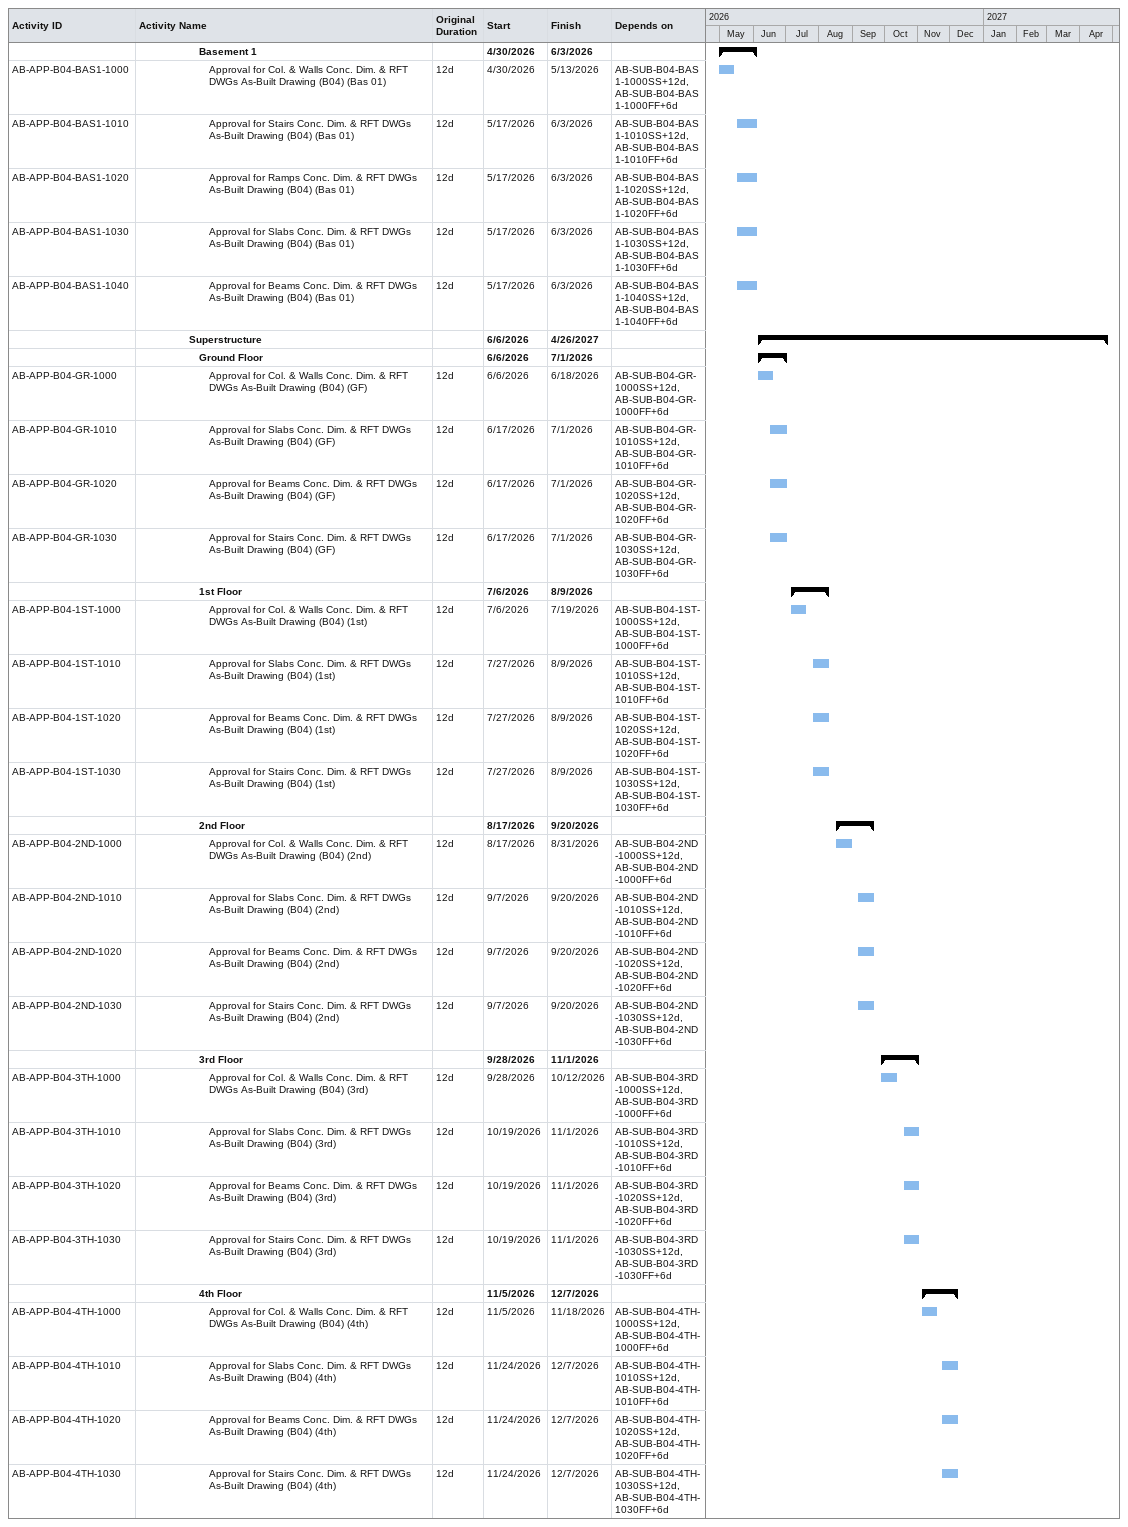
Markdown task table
| ID | Level | Task | Original duration | Start | Finish | Predecessors |
|---|---|---|---|---|---|---|
|  | 7 | **Basement 1** |  | 2026-04-30 | 2026-06-03 |  |
| AB-APP-B04-BAS1-1000 | 8 | Approval for Col. & Walls Conc. Dim. & RFT DWGs As-Built Drawing (B04) (Bas 01) | 12d | 2026-04-30 | 2026-05-13 | AB-SUB-B04-BAS1-1000SS+12d, AB-SUB-B04-BAS1-1000FF+6d |
| AB-APP-B04-BAS1-1010 | 8 | Approval for Stairs Conc. Dim. & RFT DWGs As-Built Drawing (B04) (Bas 01) | 12d | 2026-05-17 | 2026-06-03 | AB-SUB-B04-BAS1-1010SS+12d, AB-SUB-B04-BAS1-1010FF+6d |
| AB-APP-B04-BAS1-1020 | 8 | Approval for Ramps Conc. Dim. & RFT DWGs As-Built Drawing (B04) (Bas 01) | 12d | 2026-05-17 | 2026-06-03 | AB-SUB-B04-BAS1-1020SS+12d, AB-SUB-B04-BAS1-1020FF+6d |
| AB-APP-B04-BAS1-1030 | 8 | Approval for Slabs Conc. Dim. & RFT DWGs As-Built Drawing (B04) (Bas 01) | 12d | 2026-05-17 | 2026-06-03 | AB-SUB-B04-BAS1-1030SS+12d, AB-SUB-B04-BAS1-1030FF+6d |
| AB-APP-B04-BAS1-1040 | 8 | Approval for Beams Conc. Dim. & RFT DWGs As-Built Drawing (B04) (Bas 01) | 12d | 2026-05-17 | 2026-06-03 | AB-SUB-B04-BAS1-1040SS+12d, AB-SUB-B04-BAS1-1040FF+6d |
|  | 6 | **Superstructure** |  | 2026-06-06 | 2027-04-26 |  |
|  | 7 | **Ground Floor** |  | 2026-06-06 | 2026-07-01 |  |
| AB-APP-B04-GR-1000 | 8 | Approval for Col. & Walls Conc. Dim. & RFT DWGs As-Built Drawing (B04) (GF) | 12d | 2026-06-06 | 2026-06-18 | AB-SUB-B04-GR-1000SS+12d, AB-SUB-B04-GR-1000FF+6d |
| AB-APP-B04-GR-1010 | 8 | Approval for Slabs Conc. Dim. & RFT DWGs As-Built Drawing (B04) (GF) | 12d | 2026-06-17 | 2026-07-01 | AB-SUB-B04-GR-1010SS+12d, AB-SUB-B04-GR-1010FF+6d |
| AB-APP-B04-GR-1020 | 8 | Approval for Beams Conc. Dim. & RFT DWGs As-Built Drawing (B04) (GF) | 12d | 2026-06-17 | 2026-07-01 | AB-SUB-B04-GR-1020SS+12d, AB-SUB-B04-GR-1020FF+6d |
| AB-APP-B04-GR-1030 | 8 | Approval for Stairs Conc. Dim. & RFT DWGs As-Built Drawing (B04) (GF) | 12d | 2026-06-17 | 2026-07-01 | AB-SUB-B04-GR-1030SS+12d, AB-SUB-B04-GR-1030FF+6d |
|  | 7 | **1st Floor** |  | 2026-07-06 | 2026-08-09 |  |
| AB-APP-B04-1ST-1000 | 8 | Approval for Col. & Walls Conc. Dim. & RFT DWGs As-Built Drawing (B04) (1st) | 12d | 2026-07-06 | 2026-07-19 | AB-SUB-B04-1ST-1000SS+12d, AB-SUB-B04-1ST-1000FF+6d |
| AB-APP-B04-1ST-1010 | 8 | Approval for Slabs Conc. Dim. & RFT DWGs As-Built Drawing (B04) (1st) | 12d | 2026-07-27 | 2026-08-09 | AB-SUB-B04-1ST-1010SS+12d, AB-SUB-B04-1ST-1010FF+6d |
| AB-APP-B04-1ST-1020 | 8 | Approval for Beams Conc. Dim. & RFT DWGs As-Built Drawing (B04) (1st) | 12d | 2026-07-27 | 2026-08-09 | AB-SUB-B04-1ST-1020SS+12d, AB-SUB-B04-1ST-1020FF+6d |
| AB-APP-B04-1ST-1030 | 8 | Approval for Stairs Conc. Dim. & RFT DWGs As-Built Drawing (B04) (1st) | 12d | 2026-07-27 | 2026-08-09 | AB-SUB-B04-1ST-1030SS+12d, AB-SUB-B04-1ST-1030FF+6d |
|  | 7 | **2nd Floor** |  | 2026-08-17 | 2026-09-20 |  |
| AB-APP-B04-2ND-1000 | 8 | Approval for Col. & Walls Conc. Dim. & RFT DWGs As-Built Drawing (B04) (2nd) | 12d | 2026-08-17 | 2026-08-31 | AB-SUB-B04-2ND-1000SS+12d, AB-SUB-B04-2ND-1000FF+6d |
| AB-APP-B04-2ND-1010 | 8 | Approval for Slabs Conc. Dim. & RFT DWGs As-Built Drawing (B04) (2nd) | 12d | 2026-09-07 | 2026-09-20 | AB-SUB-B04-2ND-1010SS+12d, AB-SUB-B04-2ND-1010FF+6d |
| AB-APP-B04-2ND-1020 | 8 | Approval for Beams Conc. Dim. & RFT DWGs As-Built Drawing (B04) (2nd) | 12d | 2026-09-07 | 2026-09-20 | AB-SUB-B04-2ND-1020SS+12d, AB-SUB-B04-2ND-1020FF+6d |
| AB-APP-B04-2ND-1030 | 8 | Approval for Stairs Conc. Dim. & RFT DWGs As-Built Drawing (B04) (2nd) | 12d | 2026-09-07 | 2026-09-20 | AB-SUB-B04-2ND-1030SS+12d, AB-SUB-B04-2ND-1030FF+6d |
|  | 7 | **3rd Floor** |  | 2026-09-28 | 2026-11-01 |  |
| AB-APP-B04-3TH-1000 | 8 | Approval for Col. & Walls Conc. Dim. & RFT DWGs As-Built Drawing (B04) (3rd) | 12d | 2026-09-28 | 2026-10-12 | AB-SUB-B04-3RD-1000SS+12d, AB-SUB-B04-3RD-1000FF+6d |
| AB-APP-B04-3TH-1010 | 8 | Approval for Slabs Conc. Dim. & RFT DWGs As-Built Drawing (B04) (3rd) | 12d | 2026-10-19 | 2026-11-01 | AB-SUB-B04-3RD-1010SS+12d, AB-SUB-B04-3RD-1010FF+6d |
| AB-APP-B04-3TH-1020 | 8 | Approval for Beams Conc. Dim. & RFT DWGs As-Built Drawing (B04) (3rd) | 12d | 2026-10-19 | 2026-11-01 | AB-SUB-B04-3RD-1020SS+12d, AB-SUB-B04-3RD-1020FF+6d |
| AB-APP-B04-3TH-1030 | 8 | Approval for Stairs Conc. Dim. & RFT DWGs As-Built Drawing (B04) (3rd) | 12d | 2026-10-19 | 2026-11-01 | AB-SUB-B04-3RD-1030SS+12d, AB-SUB-B04-3RD-1030FF+6d |
|  | 7 | **4th Floor** |  | 2026-11-05 | 2026-12-07 |  |
| AB-APP-B04-4TH-1000 | 8 | Approval for Col. & Walls Conc. Dim. & RFT DWGs As-Built Drawing (B04) (4th) | 12d | 2026-11-05 | 2026-11-18 | AB-SUB-B04-4TH-1000SS+12d, AB-SUB-B04-4TH-1000FF+6d |
| AB-APP-B04-4TH-1010 | 8 | Approval for Slabs Conc. Dim. & RFT DWGs As-Built Drawing (B04) (4th) | 12d | 2026-11-24 | 2026-12-07 | AB-SUB-B04-4TH-1010SS+12d, AB-SUB-B04-4TH-1010FF+6d |
| AB-APP-B04-4TH-1020 | 8 | Approval for Beams Conc. Dim. & RFT DWGs As-Built Drawing (B04) (4th) | 12d | 2026-11-24 | 2026-12-07 | AB-SUB-B04-4TH-1020SS+12d, AB-SUB-B04-4TH-1020FF+6d |
| AB-APP-B04-4TH-1030 | 8 | Approval for Stairs Conc. Dim. & RFT DWGs As-Built Drawing (B04) (4th) | 12d | 2026-11-24 | 2026-12-07 | AB-SUB-B04-4TH-1030SS+12d, AB-SUB-B04-4TH-1030FF+6d |
